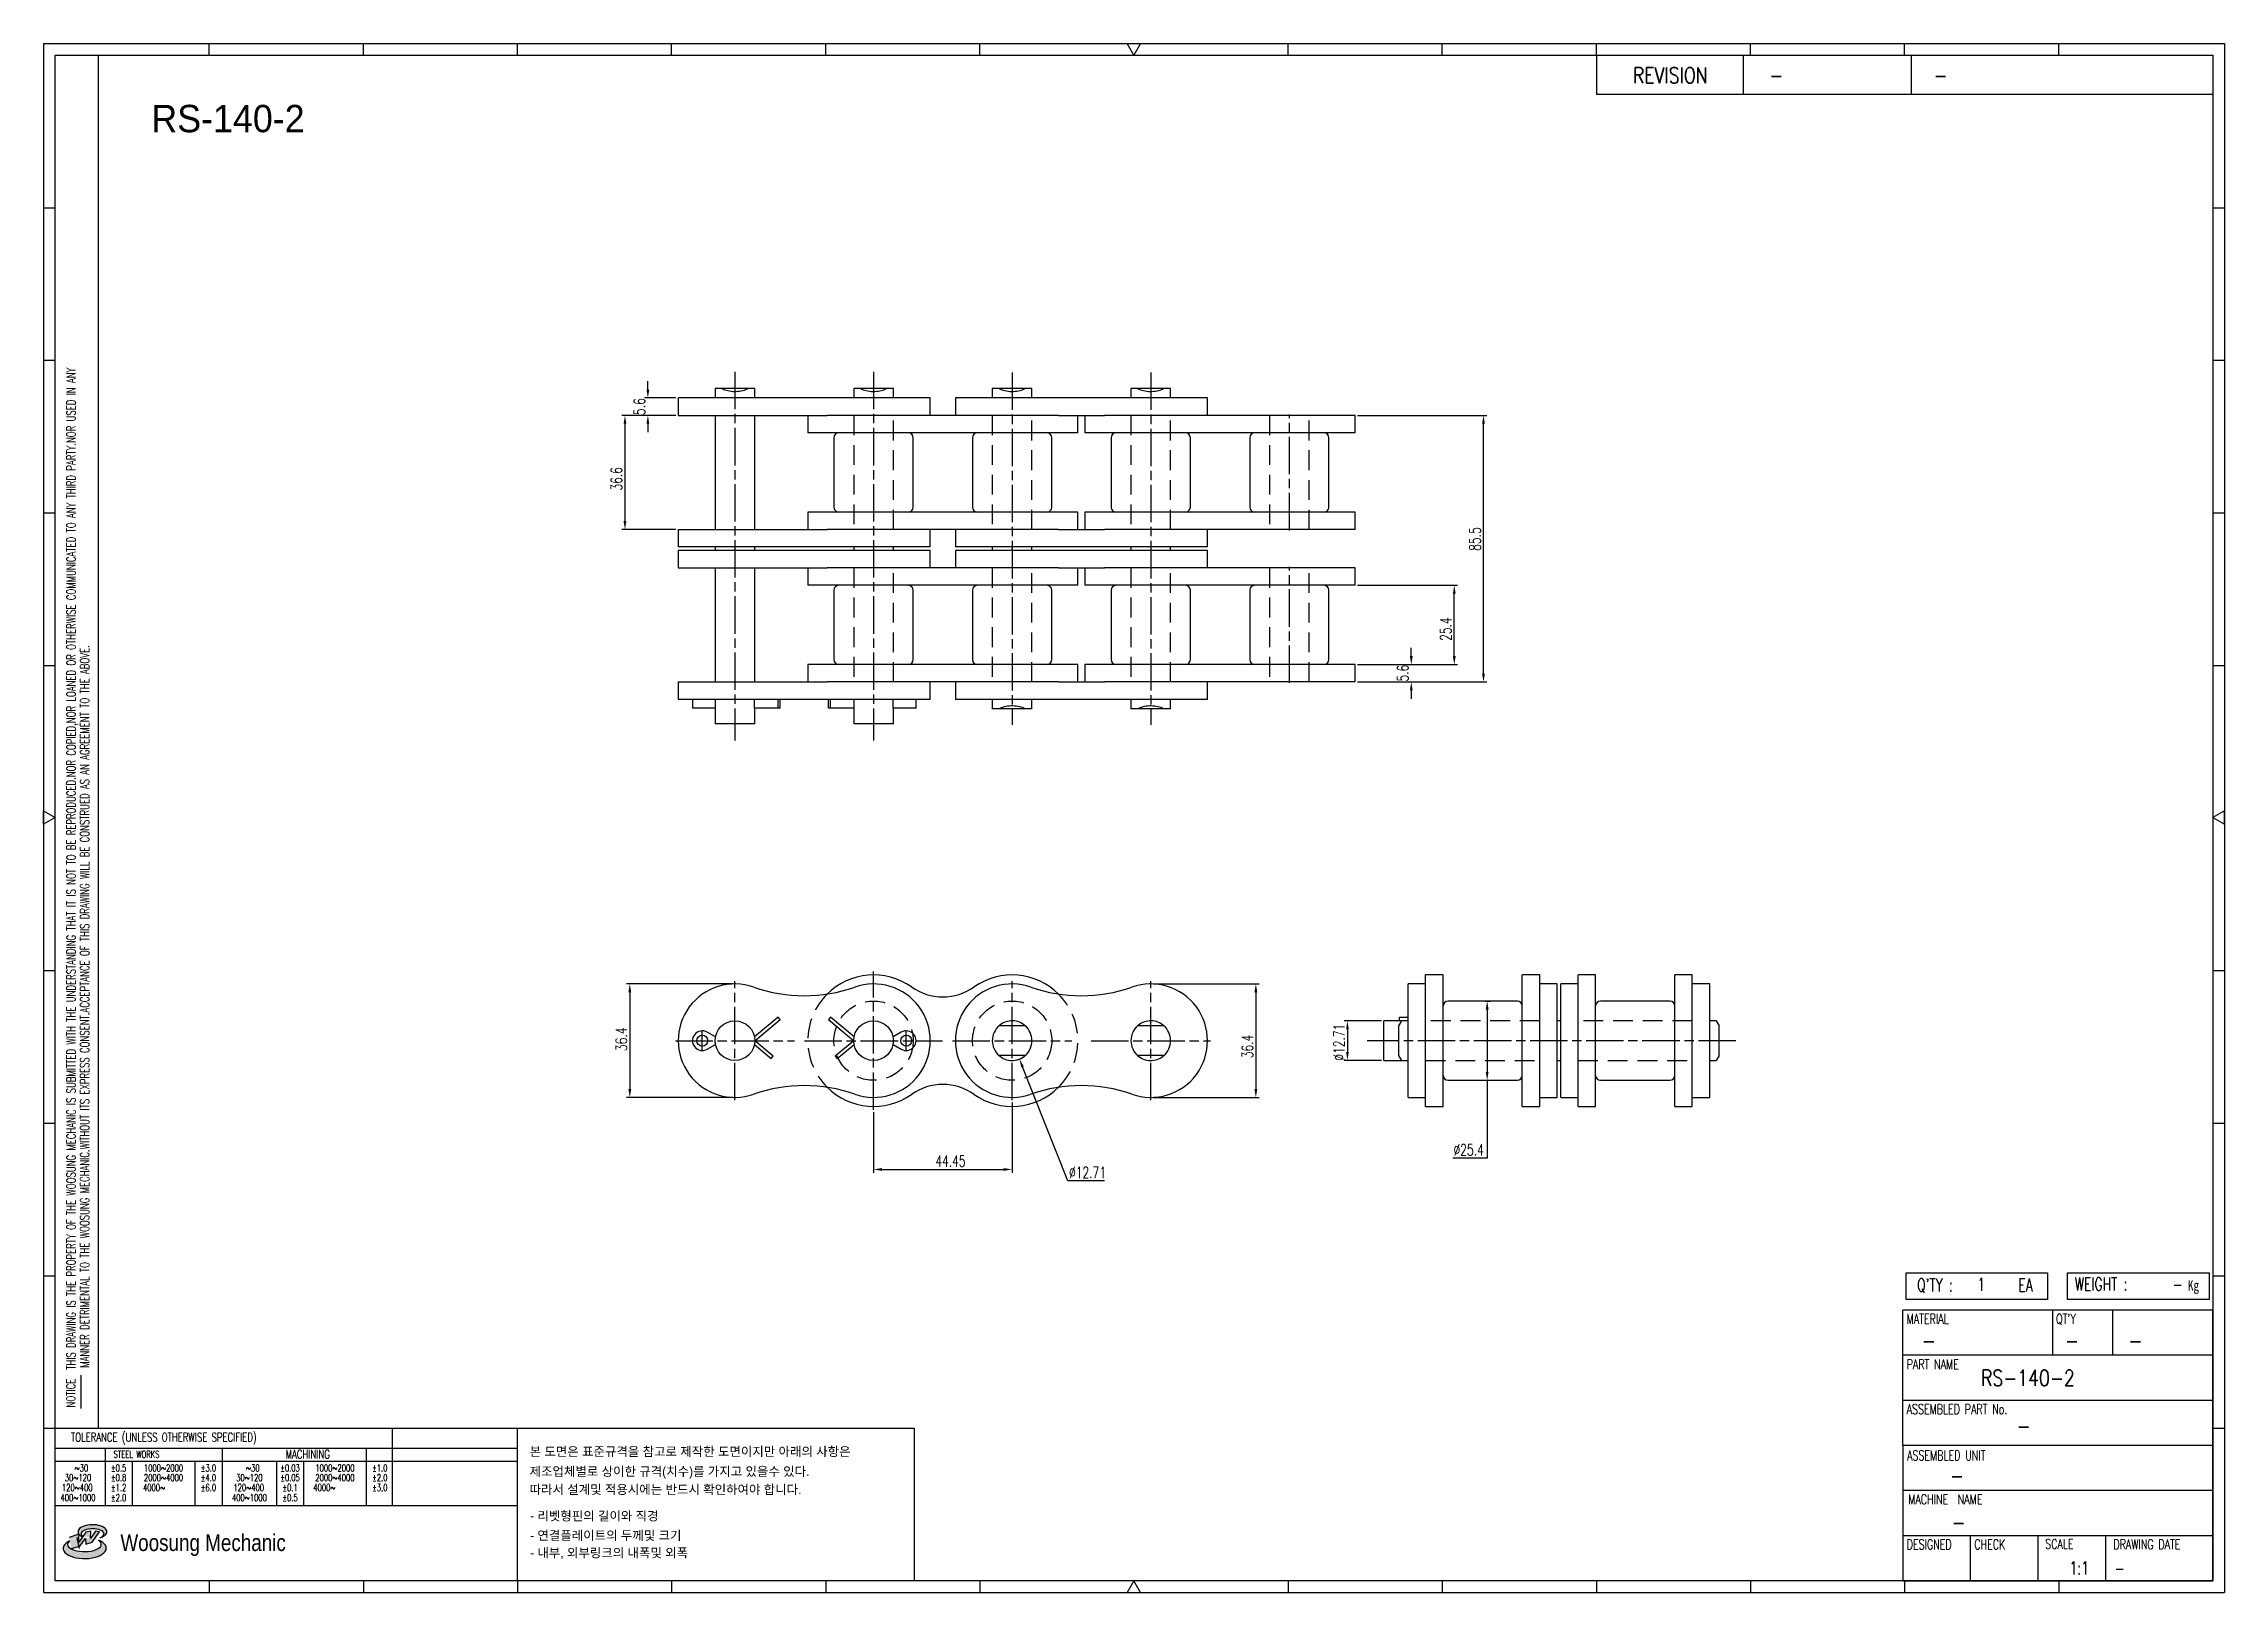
# Model space of a CAD drawing. Header units: millimetres. Extents: x 2751 to 3450, y -130 to 367.
import ezdxf
from ezdxf.enums import TextEntityAlignment as Align

# ---------------------------------------------------------------- set-up
doc = ezdxf.new("R2010")
doc.units = ezdxf.units.MM
doc.linetypes.add('AM_ISO08W050', pattern=[18, 12, -1.5, 3, -1.5])
doc.linetypes.add('HIDDEN', pattern=[9.525, 6.35, -3.175])
doc.layers.get('Defpoints').update_dxf_attribs({"color": 80})
doc.layers.add('CL1', color=140, linetype='AM_ISO08W050', lineweight=25)
for name, color, linetype in [('HID-01', 2, 'HIDDEN'), ('S-DIM', 7, 'Continuous'), ('TITLE', 7, 'Continuous'), ('도면레이아웃', 7, 'Continuous')]:
    doc.layers.add(name, color=color, linetype=linetype)
doc.styles.add('HAN', font='ROMANS.shx', dxfattribs={"width": 0.7, "bigfont": 'whgtxt.shx'})
doc.styles.add('HKD_ST2', font='romans.shx', dxfattribs={"width": 0.7, "height": 4, "bigfont": '@extfont2.shx'})
doc.styles.add('HSG', font='SIMPLEX.shx', dxfattribs={"width": 0.7, "bigfont": 'HSG.shx'})
doc.styles.add('MtXpl_', font='Gulim.ttf')
doc.styles.add('SLDTEXTSTYLE4', font='arial.ttf', dxfattribs={"width": 0.8})
doc.dimstyles.new('APP1.5', dxfattribs={"dimscale": 1.5, "dimtxt": 2.4, "dimasz": 1.8, "dimexe": 0.7, "dimexo": 0.5, "dimgap": 0.6, "dimtad": 1, "dimtoh": 1, "dimrnd": 0.01, "dimzin": 9, "dimdsep": 46, "dimtxsty": 'HSG', "dimcen": 0, "dimclrd": 1, "dimclre": 1, "dimclrt": 256, "dimazin": 2, "dimtp": 1, "dimtm": 1, "dimtfac": 0.5, "dimtofl": 0, "dimtmove": 0, "dimatfit": 3, "dimfxl": 0, "dimtvp": 1, "dimtolj": 2, "dimlwd": -1, "dimlwe": -1, "dimarcsym": 0})

# ---------------------------------------------------------------- blocks, each defined once
blk = doc.blocks.new('MAST')
at = {"layer": '도면레이아웃'}
h = blk.add_hatch(color=10, dxfattribs=at)
h.paths.add_polyline_path([(1.544, 35.177), (1.554, 34.966), (1.779, 35.034), (2.054, 35.422), (1.908, 35.446), (1.728, 35.167), (1.741, 35.439), (1.547, 35.405), (1.292, 35.041), (1.295, 35.33), (0.943, 35.208), (1.03, 34.8), (1.336, 34.885)])
edge = h.paths.add_edge_path()
edge.add_ellipse((1.795, 35.421), major_axis=(-0.53, 0), ratio=0.487785, start_angle=122.36065, end_angle=403.39574)
edge.add_line((1.411, 35.244), (1.419, 35.261))
edge.add_ellipse((1.798, 35.344), major_axis=(-0.423, 0), ratio=0.444396, start_angle=131.58977, end_angle=386.19408, ccw=False)
edge = h.paths.add_edge_path()
edge.add_ellipse((1.512, 34.815), major_axis=(-0.793, 0), ratio=0.480113, start_angle=314.67633, end_angle=590.85213)
edge.add_ellipse((1.501, 34.958), major_axis=(-0.62, 0), ratio=0.43311, start_angle=331.7024, end_angle=574.42495, ccw=False)
at = {"color": 140}
for p, q in [((0, 90.118), (80.15, 90.118)), ((0, 90.118), (0, 33.191)), ((80.15, 90.118), (80.15, 33.191)), ((57.068, 89.693), (57.068, 88.246)), ((62.47, 89.693), (62.47, 88.246)), ((68.635, 89.693), (68.635, 88.246)), ((79.725, 88.246), (57.068, 88.246)), ((68.449, 43.961), (68.449, 44.936)), ((68.449, 44.936), (73.654, 44.936)), ((73.654, 44.936), (73.654, 43.961)), ((74.39, 43.961), (74.39, 44.936)), ((74.39, 44.936), (79.595, 44.936)), ((79.595, 44.936), (79.595, 43.961)), ((68.336, 38.59), (68.336, 43.563)), ((79.725, 43.563), (68.336, 43.563)), ((73.654, 43.961), (68.449, 43.961)), ((73.827, 43.563), (73.827, 41.905)), ((79.595, 43.961), (74.39, 43.961)), ((76.037, 43.563), (76.037, 41.905)), ((79.725, 38.59), (79.725, 43.563)), ((79.725, 41.905), (68.336, 41.905)), ((79.725, 40.248), (68.336, 40.248)), ((68.336, 38.59), (68.336, 33.616)), ((79.725, 38.59), (68.336, 38.59)), ((79.725, 33.616), (79.725, 38.59)), ((79.725, 36.932), (68.336, 36.932)), ((79.725, 35.274), (68.336, 35.274)), ((70.822, 33.616), (70.822, 35.274)), ((73.309, 33.616), (73.309, 35.274)), ((75.796, 33.616), (75.796, 35.274)), ((0, 33.191), (80.15, 33.191)), ((68.336, 33.616), (79.725, 33.616))]:
    blk.add_line(p, q, dxfattribs=at)
for p, q in [((6.089, 89.693), (6.089, 90.118)), ((11.753, 89.693), (11.753, 90.118)), ((17.418, 89.693), (17.418, 90.118)), ((23.082, 89.693), (23.082, 90.118)), ((28.746, 89.693), (28.746, 90.118)), ((34.411, 89.693), (34.411, 90.118)), ((45.739, 89.693), (45.739, 90.118)), ((51.404, 89.693), (51.404, 90.118)), ((57.068, 89.693), (57.068, 90.118)), ((62.732, 89.693), (62.732, 90.118)), ((68.397, 89.693), (68.397, 90.118)), ((74.061, 89.693), (74.061, 90.118)), ((0, 84.085), (0.425, 84.085)), ((79.725, 84.085), (80.15, 84.085)), ((0, 78.478), (0.425, 78.478)), ((79.725, 78.478), (80.15, 78.478)), ((0, 72.87), (0.425, 72.87)), ((79.725, 72.87), (80.15, 72.87)), ((0, 67.262), (0.425, 67.262)), ((79.725, 67.262), (80.15, 67.262)), ((0, 56.047), (0.425, 56.047)), ((79.725, 56.047), (80.15, 56.047)), ((0, 50.439), (0.425, 50.439)), ((79.725, 50.439), (80.15, 50.439)), ((0, 44.832), (0.425, 44.832)), ((79.725, 44.832), (80.15, 44.832)), ((1.377, 39.947), (1.377, 41.174)), ((0, 39.224), (0.425, 39.224)), ((79.725, 39.224), (80.15, 39.224)), ((6.089, 33.616), (6.089, 33.191)), ((11.753, 33.616), (11.753, 33.191)), ((17.418, 33.616), (17.418, 33.191)), ((23.082, 33.616), (23.082, 33.191)), ((28.746, 33.616), (28.746, 33.191)), ((34.411, 33.616), (34.411, 33.191)), ((45.739, 33.616), (45.739, 33.191)), ((51.404, 33.616), (51.404, 33.191)), ((57.068, 33.616), (57.068, 33.191)), ((62.732, 33.616), (62.732, 33.191)), ((68.397, 33.616), (68.397, 33.191)), ((74.061, 33.616), (74.061, 33.191))]:
    blk.add_line(p, q)
at = {"color": 2}
for p, q in [((2.017, 39.224), (2.017, 89.693)), ((0.425, 39.224), (17.418, 39.224)), ((0.425, 38.487), (17.418, 38.487)), ((2.257, 38.487), (2.257, 36.382)), ((6.557, 38.5), (6.557, 36.382)), ((11.857, 38.487), (11.857, 36.382)), ((12.816, 39.224), (12.816, 36.382)), ((17.418, 33.616), (17.418, 39.224)), ((0.425, 38.012), (17.418, 38.012)), ((3.257, 38.012), (3.257, 36.382)), ((5.557, 38.012), (5.557, 36.382)), ((8.557, 38.012), (8.557, 36.382)), ((9.557, 38.026), (9.557, 36.382)), ((0.425, 36.382), (17.418, 36.382))]:
    blk.add_line(p, q, dxfattribs=at)
for points in [[(40.075, 89.693), (39.83, 90.118), (40.32, 90.118)], [(0.425, 61.679), (0, 61.433), (0, 61.924)], [(79.725, 61.679), (80.15, 61.433), (80.15, 61.924)], [(40.075, 33.616), (39.83, 33.191), (40.32, 33.191)]]:
    blk.add_lwpolyline(points, close=True)
at = {"color": 140}
blk.add_lwpolyline([(0.425, 89.693), (79.725, 89.693), (79.725, 33.616), (0.425, 33.616)], close=True, dxfattribs=at)
at = {"layer": '도면레이아웃'}
for p, q in [((1.295, 35.33), (0.943, 35.208)), ((1.547, 35.405), (1.292, 35.041)), ((1.292, 35.041), (1.295, 35.33)), ((1.741, 35.439), (1.547, 35.405)), ((1.908, 35.446), (1.728, 35.167)), ((1.728, 35.167), (1.741, 35.439)), ((1.779, 35.034), (2.054, 35.422)), ((2.054, 35.422), (1.908, 35.446)), ((1.03, 34.8), (1.336, 34.885)), ((1.224, 35.208), (1.311, 34.8)), ((1.224, 35.208), (1.224, 35.208)), ((1.336, 34.885), (1.544, 35.177)), ((1.419, 35.261), (1.411, 35.244)), ((1.544, 35.177), (1.554, 34.966)), ((1.554, 34.966), (1.779, 35.034))]:
    blk.add_line(p, q, dxfattribs=at)
for centre, major_axis, ratio, start_param, end_param in [((1.795, 35.421), (-0.53, 0), 0.487785, 2.135596, 7.040584), ((1.798, 35.344), (-0.423, 0), 0.444396, 2.296675, 6.740358), ((1.512, 34.815), (-0.793, 0), 0.480113, 5.492138, 10.312315), ((1.501, 34.958), (-0.62, 0), 0.43311, 5.789299, 10.025607)]:
    blk.add_ellipse(centre, major_axis=major_axis, ratio=ratio, start_param=start_param, end_param=end_param, dxfattribs=at)
for s, height, style, width, p in [('REVISION', 0.5806, 'HAN', 0.8, (58.415, 88.664)), ('-', 0.581, 'HAN', 0.8, (63.426, 88.664)), ('-', 0.581, 'HAN', 0.8, (69.468, 88.664)), ("Q'TY : ", 0.4746, 'HKD_ST2', 0.7, (68.857, 44.253)), ('1', 0.475, 'HKD_ST2', 0.7, (71.071, 44.275)), ('EA', 0.4746, 'HKD_ST2', 0.7, (72.578, 44.253)), ('WEIGHT : ', 0.4746, 'HKD_ST2', 0.7, (74.65, 44.286)), ('-', 0.581, 'HAN', 0.8, (69.029, 42.157)), ('-', 0.581, 'HAN', 0.8, (74.289, 42.157)), ('-', 0.581, 'HAN', 0.8, (76.623, 42.157)), ('-', 0.581, 'HAN', 0.8, (72.515, 39.013)), ('-', 0.581, 'HAN', 0.8, (70.067, 37.189)), ('-', 0.581, 'HAN', 0.8, (70.126, 35.48)), ('1:1', 0.4746, 'HKD_ST2', 0.7, (74.458, 33.848)), ('-', 0.475, 'HKD_ST2', 0.7, (76.112, 33.837))]:
    blk.add_text(s, height=height, dxfattribs=dict(style=style, width=width)).set_placement(p)
at = {"color": 6, "style": 'HKD_ST2', "width": 0.7}
for s, p in [(' THIS DRAWING IS THE PROPERTY OF THE WOOSUNG MECHANIC IS SUBMITTED WITH THE UNDERSTANDING THAT IT IS NOT TO BE REPRODUCED.NOR COPIED,NOR LOANED OR OTHERWISE COMMUNICATED TO ANY THIRD PARTY.NOR USED IN ANY', (1.173, 41.217)), ('MANNER DETRIMENTAL TO THE WOOSUNG MECHANIC.WITHOUT ITS EXPRESS CONSENT.ACCEPTANCE OF THIS DRAWING WILL BE CONSTRUED AS AN AGREEMENT TO THE ABOVE.', (1.672, 41.447))]:
    blk.add_text(s, height=0.326266, rotation=90, dxfattribs=at).set_placement(p)
at = {"style": 'HKD_ST2', "width": 0.7}
blk.add_text('-', height=0.475, dxfattribs=at).set_placement((78.613, 44.286), align=Align.RIGHT)
at = {"color": 254, "style": 'HKD_ST2', "width": 0.7}
for s, height, p in [('MATERIAL', 0.3651, (68.474, 43.425)), ("QT'Y", 0.3651, (73.965, 43.425)), ('PART NAME', 0.3651, (68.474, 41.756)), ('ASSEMBLED PART No.', 0.36511, (68.474, 40.109)), ('ASSEMBLED UNIT', 0.36511, (68.49, 38.408)), ('MACHINE  NAME', 0.36511, (68.532, 36.794)), ('DESIGNED', 0.3651, (68.474, 35.136)), ('CHECK', 0.3651, (70.961, 35.136)), ('SCALE', 0.3651, (73.566, 35.153)), ('DRAWING DATE', 0.36511, (76.071, 35.141))]:
    blk.add_text(s, height=height, dxfattribs=at).set_placement(p, align=Align.TOP_LEFT)
at = {"style": 'HKD_ST2', "width": 0.7}
blk.add_text('NOTICE', height=0.3263, rotation=90, dxfattribs=at).set_placement((1.163, 39.988))
blk.add_text('TOLERANCE (UNLESS OTHERWISE SPECIFIED)', height=0.32627, dxfattribs=at).set_placement((4.417, 38.896), align=Align.MIDDLE_CENTER)
at = {"color": 4, "style": 'HKD_ST2', "width": 0.7}
for s, height, p in [('%%12630', 0.261, (1.389, 37.762)), ('1000%%1262000', 0.26101, (4.407, 37.762)), ('%%12630', 0.261, (7.689, 37.762)), ('1000%%1262000', 0.26101, (10.707, 37.762)), ('120%%126400', 0.26101, (1.237, 37.045)), ('30%%126120', 0.261, (1.263, 37.411)), ('4000%%126', 0.261, (4.061, 37.045)), ('2000%%1264000', 0.26101, (4.407, 37.411)), ('120%%126400', 0.26101, (7.537, 37.045)), ('30%%126120', 0.261, (7.563, 37.411)), ('4000%%126', 0.261, (10.321, 37.045)), ('2000%%1264000', 0.26101, (10.707, 37.411)), ('400%%1261000', 0.26101, (1.263, 36.67)), ('400%%1261000', 0.26101, (7.563, 36.67))]:
    blk.add_text(s, height=height, dxfattribs=at).set_placement(p, align=Align.MIDDLE_CENTER)
for s, height, p in [('%%P0.5', 0.261, (2.757, 37.762)), ('STEEL WORKS', 0.26101, (3.416, 38.268)), ('%%P3.0', 0.261, (6.057, 37.762)), ('%%P0.03', 0.261, (9.057, 37.762)), ('MACHINING', 0.3263, (9.707, 38.27)), ('%%P1.0', 0.261, (12.357, 37.762)), ('%%P0.8', 0.261, (2.757, 37.411)), ('%%P1.2', 0.261, (2.757, 37.045)), ('%%P4.0', 0.261, (6.057, 37.411)), ('%%P6.0', 0.261, (6.057, 37.045)), ('%%P0.05', 0.261, (9.057, 37.411)), ('%%P0.1', 0.261, (9.057, 37.045)), ('%%P2.0', 0.261, (12.357, 37.411)), ('%%P3.0', 0.261, (12.357, 37.045)), ('%%P2.0', 0.261, (2.757, 36.67)), ('%%P0.5', 0.261, (9.057, 36.67))]:
    blk.add_text(s, height=height, dxfattribs=at).set_placement(p, align=Align.MIDDLE)
at = {"color": 1, "style": 'SLDTEXTSTYLE4', "width": 0.8}
blk.add_text('Woosung Mechanic', height=0.61957, dxfattribs=at).set_placement((2.822, 34.711))
at = {"layer": 'TITLE', "width": 0.8}
blk.add_text('Kg', height=0.3789, dxfattribs=at).set_placement((78.807, 44.286))
blk = doc.blocks.new('*D3')
at = {"layer": 'Defpoints', "color": 0, "transparency": 16777216}
for p in [(3171.41, 167.66), (3171.41, 162.06), (3189.41, 167.66)]:
    blk.add_point(p, dxfattribs=at)
at = {"layer": 'S-DIM', "color": 1, "transparency": 16777216}
for p, q in [((3189.41, 170.36), (3189.41, 173.06)), ((3172.16, 167.66), (3190.46, 167.66)), ((3172.16, 162.06), (3190.46, 162.06)), ((3189.41, 159.36), (3189.41, 156.66))]:
    blk.add_line(p, q, dxfattribs=at)
for points in [[(3188.96, 170.36), (3189.86, 170.36), (3189.41, 167.66)], [(3188.96, 159.36), (3189.86, 159.36), (3189.41, 162.06)]]:
    blk.add_solid(points, dxfattribs=at)
at = {"layer": 'S-DIM', "transparency": 16777216, "insert": (3186.71, 164.86), "char_height": 3.6, "attachment_point": 5, "rotation": 90, "style": 'HSG'}
blk.add_mtext('\\A2;5.6', dxfattribs=at)
blk = doc.blocks.new('*D4')
at = {"layer": 'Defpoints', "color": 0, "transparency": 16777216}
for p in [(3171.41, 193.06), (3203.2, 193.06), (3171.41, 167.66)]:
    blk.add_point(p, dxfattribs=at)
at = {"layer": 'S-DIM', "color": 1, "transparency": 16777216}
for p, q in [((3172.16, 193.06), (3204.25, 193.06)), ((3203.2, 170.36), (3203.2, 190.36)), ((3172.16, 167.66), (3204.25, 167.66))]:
    blk.add_line(p, q, dxfattribs=at)
for points in [[(3202.75, 190.36), (3203.65, 190.36), (3203.2, 193.06)], [(3202.75, 170.36), (3203.65, 170.36), (3203.2, 167.66)]]:
    blk.add_solid(points, dxfattribs=at)
at = {"layer": 'S-DIM', "transparency": 16777216, "insert": (3200.5, 179.02), "char_height": 3.6, "attachment_point": 5, "rotation": 90, "style": 'HSG'}
blk.add_mtext('\\A2;25.4', dxfattribs=at)
blk = doc.blocks.new('*D5')
at = {"layer": 'Defpoints', "color": 0, "transparency": 16777216}
for p in [(3171.41, 247.56), (3212.57, 247.56), (3171.41, 162.06)]:
    blk.add_point(p, dxfattribs=at)
at = {"layer": 'S-DIM', "color": 1, "transparency": 16777216}
for p, q in [((3172.16, 247.56), (3213.62, 247.56)), ((3212.57, 164.76), (3212.57, 244.86)), ((3172.16, 162.06), (3213.62, 162.06))]:
    blk.add_line(p, q, dxfattribs=at)
for points in [[(3212.12, 244.86), (3213.02, 244.86), (3212.57, 247.56)], [(3212.12, 164.76), (3213.02, 164.76), (3212.57, 162.06)]]:
    blk.add_solid(points, dxfattribs=at)
at = {"layer": 'S-DIM', "transparency": 16777216, "insert": (3209.87, 207.9), "char_height": 3.6, "attachment_point": 5, "rotation": 90, "style": 'HSG'}
blk.add_mtext('\\A2;85.5', dxfattribs=at)
blk = doc.blocks.new('*D6')
at = {"layer": 'Defpoints', "color": 0, "transparency": 16777216}
for p in [(2954.31, 253.16), (2944.6, 247.56), (2954.31, 247.56)]:
    blk.add_point(p, dxfattribs=at)
at = {"layer": 'S-DIM', "color": 1, "transparency": 16777216}
for p, q in [((2953.56, 253.16), (2943.55, 253.16)), ((2944.6, 255.86), (2944.6, 258.56)), ((2953.56, 247.56), (2943.55, 247.56)), ((2944.6, 244.86), (2944.6, 242.16))]:
    blk.add_line(p, q, dxfattribs=at)
for points in [[(2944.15, 255.86), (2945.05, 255.86), (2944.6, 253.16)], [(2944.15, 244.86), (2945.05, 244.86), (2944.6, 247.56)]]:
    blk.add_solid(points, dxfattribs=at)
at = {"layer": 'S-DIM', "transparency": 16777216, "insert": (2941.9, 250.36), "char_height": 3.6, "attachment_point": 5, "rotation": 90, "style": 'HSG'}
blk.add_mtext('\\A2;5.6', dxfattribs=at)
blk = doc.blocks.new('*D7')
at = {"layer": 'Defpoints', "color": 0, "transparency": 16777216}
for p in [(2954.31, 247.56), (2937.25, 210.96), (2954.31, 210.96)]:
    blk.add_point(p, dxfattribs=at)
at = {"layer": 'S-DIM', "color": 1, "transparency": 16777216}
for p, q in [((2953.56, 247.56), (2936.2, 247.56)), ((2937.25, 244.86), (2937.25, 213.66)), ((2953.56, 210.96), (2936.2, 210.96))]:
    blk.add_line(p, q, dxfattribs=at)
for points in [[(2936.8, 244.86), (2937.7, 244.86), (2937.25, 247.56)], [(2936.8, 213.66), (2937.7, 213.66), (2937.25, 210.96)]]:
    blk.add_solid(points, dxfattribs=at)
at = {"layer": 'S-DIM', "transparency": 16777216, "insert": (2934.55, 227.23), "char_height": 3.6, "attachment_point": 5, "rotation": 90, "style": 'HSG'}
blk.add_mtext('\\A2;36.6', dxfattribs=at)
blk = doc.blocks.new('*D8')
at = {"layer": 'Defpoints', "color": 0, "transparency": 16777216}
for p in [(3016.96, 24.87), (3061.41, 27.91), (3061.41, 5.71)]:
    blk.add_point(p, dxfattribs=at)
at = {"layer": 'S-DIM', "color": 1, "transparency": 16777216}
for p, q in [((3016.96, 24.12), (3016.96, 4.66)), ((3061.41, 27.16), (3061.41, 4.66)), ((3019.66, 5.71), (3058.71, 5.71))]:
    blk.add_line(p, q, dxfattribs=at)
for points in [[(3019.66, 6.16), (3019.66, 5.26), (3016.96, 5.71)], [(3058.71, 6.16), (3058.71, 5.26), (3061.41, 5.71)]]:
    blk.add_solid(points, dxfattribs=at)
at = {"layer": 'S-DIM', "transparency": 16777216, "insert": (3041.65, 8.41), "char_height": 3.6, "attachment_point": 5, "style": 'HSG'}
blk.add_mtext('\\A2;44.45', dxfattribs=at)
blk = doc.blocks.new('*D9')
at = {"layer": 'Defpoints', "color": 0, "transparency": 16777216}
for p in [(3059.07, 52.93), (3063.76, 41.12)]:
    blk.add_point(p, dxfattribs=at)
at = {"layer": 'S-DIM', "color": 1, "transparency": 16777216}
for p, q in [((3079.29, 2.06), (3064.76, 38.61)), ((3090.99, 2.06), (3079.29, 2.06))]:
    blk.add_line(p, q, dxfattribs=at)
blk.add_arc((3061.41, 47.02), 6.35, 282.20995, 304.64773, dxfattribs=at)
blk.add_solid([(3065.18, 38.78), (3064.34, 38.44), (3063.76, 41.12)], dxfattribs=at)
at = {"layer": 'S-DIM', "transparency": 16777216, "insert": (3085.59, 4.76), "char_height": 3.6, "attachment_point": 5, "style": 'HSG'}
blk.add_mtext('\\A2;∅12.71', dxfattribs=at)
blk = doc.blocks.new('*D10')
at = {"layer": 'Defpoints', "color": 0, "transparency": 16777216}
for p in [(2972.51, 65.22), (2938.8, 28.82), (2972.51, 28.82)]:
    blk.add_point(p, dxfattribs=at)
at = {"layer": 'S-DIM', "color": 1, "transparency": 16777216}
for p, q in [((2971.76, 65.22), (2937.75, 65.22)), ((2938.8, 62.52), (2938.8, 31.52)), ((2971.76, 28.82), (2937.75, 28.82))]:
    blk.add_line(p, q, dxfattribs=at)
for points in [[(2938.35, 62.52), (2939.25, 62.52), (2938.8, 65.22)], [(2938.35, 31.52), (2939.25, 31.52), (2938.8, 28.82)]]:
    blk.add_solid(points, dxfattribs=at)
at = {"layer": 'S-DIM', "transparency": 16777216, "insert": (2936.1, 47.46), "char_height": 3.6, "attachment_point": 5, "rotation": 90, "style": 'HSG'}
blk.add_mtext('\\A2;36.4', dxfattribs=at)
blk = doc.blocks.new('*D11')
at = {"layer": 'Defpoints', "color": 0, "transparency": 16777216}
for p in [(3105.86, 65.22), (3105.86, 28.82), (3139.57, 28.82)]:
    blk.add_point(p, dxfattribs=at)
at = {"layer": 'S-DIM', "color": 1, "transparency": 16777216}
for p, q in [((3106.61, 65.22), (3140.62, 65.22)), ((3139.57, 62.52), (3139.57, 31.52)), ((3106.61, 28.82), (3140.62, 28.82))]:
    blk.add_line(p, q, dxfattribs=at)
for points in [[(3139.12, 62.52), (3140.02, 62.52), (3139.57, 65.22)], [(3139.12, 31.52), (3140.02, 31.52), (3139.57, 28.82)]]:
    blk.add_solid(points, dxfattribs=at)
at = {"layer": 'S-DIM', "transparency": 16777216, "insert": (3136.87, 45.14), "char_height": 3.6, "attachment_point": 5, "rotation": 90, "style": 'HSG'}
blk.add_mtext('\\A2;36.4', dxfattribs=at)
blk = doc.blocks.new('*D12')
at = {"layer": 'Defpoints', "color": 0, "transparency": 16777216}
for p in [(3180.62, 53.38), (3168.94, 40.67), (3180.62, 40.67)]:
    blk.add_point(p, dxfattribs=at)
at = {"layer": 'S-DIM', "color": 1, "transparency": 16777216}
for p, q in [((3179.87, 53.38), (3167.89, 53.38)), ((3168.94, 50.68), (3168.94, 43.37)), ((3179.87, 40.67), (3167.89, 40.67))]:
    blk.add_line(p, q, dxfattribs=at)
for points in [[(3168.49, 50.68), (3169.39, 50.68), (3168.94, 53.38)], [(3168.49, 43.37), (3169.39, 43.37), (3168.94, 40.67)]]:
    blk.add_solid(points, dxfattribs=at)
at = {"layer": 'S-DIM', "transparency": 16777216, "insert": (3166.24, 46.53), "char_height": 3.6, "attachment_point": 5, "rotation": 90, "style": 'HSG'}
blk.add_mtext('\\A2;%%c12.71', dxfattribs=at)
blk = doc.blocks.new('*D2')
at = {"layer": 'Defpoints', "color": 0, "transparency": 16777216}
for p in [(3212.32, 59.72), (3212.32, 34.32), (3213.75, 34.32)]:
    blk.add_point(p, dxfattribs=at)
at = {"layer": 'S-DIM', "color": 1, "transparency": 16777216}
for p, q in [((3213.07, 59.72), (3214.8, 59.72)), ((3213.75, 57.02), (3213.75, 37.02)), ((3213.07, 34.32), (3214.8, 34.32)), ((3213.75, 34.32), (3213.75, 9.32)), ((3213.75, 9.32), (3202.77, 9.32))]:
    blk.add_line(p, q, dxfattribs=at)
for points in [[(3213.3, 57.02), (3214.2, 57.02), (3213.75, 59.72)], [(3213.3, 37.02), (3214.2, 37.02), (3213.75, 34.32)]]:
    blk.add_solid(points, dxfattribs=at)
at = {"layer": 'S-DIM', "transparency": 16777216, "insert": (3207.81, 12.02), "char_height": 3.6, "attachment_point": 5, "style": 'HSG'}
blk.add_mtext('\\A2;%%c25.4', dxfattribs=at)

msp = doc.modelspace()

# ---------------------------------------------------------------- linework, layer by layer
for p, q in [((3035.163, 253.158), (2954.313, 253.158)), ((2954.313, 253.158), (2954.313, 247.558)), ((2966.158, 256.158), (2966.158, 253.158)), ((2978.868, 256.158), (2966.158, 256.158)), ((2968.31, 256.158), (2968.741, 255.957)), ((2968.741, 255.957), (2969.202, 255.778)), ((2969.202, 255.778), (2969.687, 255.624)), ((2969.687, 255.624), (2970.194, 255.494)), ((2970.194, 255.494), (2970.718, 255.39)), ((2970.718, 255.39), (2971.256, 255.313)), ((2971.256, 255.313), (2971.804, 255.264)), ((2971.804, 255.264), (2972.357, 255.242)), ((2972.357, 255.242), (2972.911, 255.248)), ((2972.911, 255.248), (2973.463, 255.282)), ((2973.463, 255.282), (2974.007, 255.344)), ((2974.007, 255.344), (2974.539, 255.432)), ((2974.539, 255.432), (2975.057, 255.547)), ((2975.057, 255.547), (2975.555, 255.688)), ((2975.555, 255.688), (2976.029, 255.853)), ((2976.029, 255.853), (2976.477, 256.042)), ((2976.477, 256.042), (2976.717, 256.158)), ((2978.868, 253.158), (2978.868, 256.158)), ((3010.608, 256.158), (3010.608, 253.158)), ((3023.318, 256.158), (3010.608, 256.158)), ((3012.76, 256.158), (3013.191, 255.957)), ((3013.191, 255.957), (3013.652, 255.778)), ((3013.652, 255.778), (3014.137, 255.624)), ((3014.137, 255.624), (3014.644, 255.494)), ((3014.644, 255.494), (3015.168, 255.39)), ((3015.168, 255.39), (3015.706, 255.313)), ((3015.706, 255.313), (3016.254, 255.264)), ((3016.254, 255.264), (3016.807, 255.242)), ((3016.807, 255.242), (3017.361, 255.248)), ((3017.361, 255.248), (3017.913, 255.282)), ((3017.913, 255.282), (3018.457, 255.344)), ((3018.457, 255.344), (3018.989, 255.432)), ((3018.989, 255.432), (3019.507, 255.547)), ((3019.507, 255.547), (3020.005, 255.688)), ((3020.005, 255.688), (3020.479, 255.853)), ((3020.479, 255.853), (3020.927, 256.042)), ((3020.927, 256.042), (3021.167, 256.158)), ((3023.318, 253.158), (3023.318, 256.158)), ((3035.163, 247.558), (3035.163, 253.158)), ((3124.063, 253.158), (3043.213, 253.158)), ((3043.213, 253.158), (3043.213, 247.558)), ((3055.058, 256.158), (3055.058, 253.158)), ((3067.768, 256.158), (3055.058, 256.158)), ((3057.21, 256.158), (3057.641, 255.957)), ((3057.641, 255.957), (3058.102, 255.778)), ((3058.102, 255.778), (3058.587, 255.624)), ((3058.587, 255.624), (3059.094, 255.494)), ((3059.094, 255.494), (3059.618, 255.39)), ((3059.618, 255.39), (3060.156, 255.313)), ((3060.156, 255.313), (3060.704, 255.264)), ((3060.704, 255.264), (3061.257, 255.242)), ((3061.257, 255.242), (3061.811, 255.248)), ((3061.811, 255.248), (3062.363, 255.282)), ((3062.363, 255.282), (3062.907, 255.344)), ((3062.907, 255.344), (3063.439, 255.432)), ((3063.439, 255.432), (3063.957, 255.547)), ((3063.957, 255.547), (3064.455, 255.688)), ((3064.455, 255.688), (3064.929, 255.853)), ((3064.929, 255.853), (3065.377, 256.042)), ((3065.377, 256.042), (3065.617, 256.158)), ((3067.768, 253.158), (3067.768, 256.158)), ((3099.508, 256.158), (3099.508, 253.158)), ((3112.218, 256.158), (3099.508, 256.158)), ((3101.66, 256.158), (3102.091, 255.957)), ((3102.091, 255.957), (3102.552, 255.778)), ((3102.552, 255.778), (3103.037, 255.624)), ((3103.037, 255.624), (3103.544, 255.494)), ((3103.544, 255.494), (3104.068, 255.39)), ((3104.068, 255.39), (3104.606, 255.313)), ((3104.606, 255.313), (3105.154, 255.264)), ((3105.154, 255.264), (3105.707, 255.242)), ((3105.707, 255.242), (3106.261, 255.248)), ((3106.261, 255.248), (3106.813, 255.282)), ((3106.813, 255.282), (3107.357, 255.344)), ((3107.357, 255.344), (3107.889, 255.432)), ((3107.889, 255.432), (3108.407, 255.547)), ((3108.407, 255.547), (3108.905, 255.688)), ((3108.905, 255.688), (3109.379, 255.853)), ((3109.379, 255.853), (3109.827, 256.042)), ((3109.827, 256.042), (3110.067, 256.158)), ((3112.218, 253.158), (3112.218, 256.158)), ((3124.063, 247.558), (3124.063, 253.158)), ((2954.313, 247.558), (3002.085, 247.558)), ((2966.158, 247.558), (2966.158, 210.958)), ((2978.868, 210.958), (2978.868, 247.558)), ((2995.863, 247.558), (2995.863, 241.958)), ((3076.292, 247.558), (3002.085, 247.558)), ((3076.292, 247.558), (3090.985, 247.558)), ((3082.513, 241.958), (3082.513, 247.558)), ((3084.763, 247.558), (3084.763, 241.958)), ((3171.413, 247.558), (3090.985, 247.558)), ((3171.413, 241.958), (3171.413, 247.558)), ((3082.513, 241.958), (2995.863, 241.958)), ((3004.263, 240.383), (3004.263, 218.133)), ((3029.663, 218.133), (3029.663, 240.383)), ((3048.713, 240.383), (3048.713, 218.133)), ((3074.113, 218.133), (3074.113, 240.383)), ((3171.413, 241.958), (3084.763, 241.958)), ((3093.163, 240.383), (3093.163, 218.133)), ((3118.563, 218.133), (3118.563, 240.383)), ((3137.613, 240.383), (3137.613, 218.133)), ((3163.013, 218.133), (3163.013, 240.383)), ((2954.313, 210.958), (3002.085, 210.958)), ((2954.313, 210.958), (2954.313, 205.358)), ((3082.513, 216.558), (2995.863, 216.558)), ((2995.863, 216.558), (2995.863, 210.958)), ((3076.292, 210.958), (3002.085, 210.958)), ((3035.163, 205.358), (3035.163, 210.958)), ((3043.213, 210.958), (3043.213, 205.358)), ((3076.292, 210.958), (3090.985, 210.958)), ((3082.513, 210.958), (3082.513, 216.558)), ((3171.413, 216.558), (3084.763, 216.558)), ((3084.763, 216.558), (3084.763, 210.958)), ((3171.413, 210.958), (3090.985, 210.958)), ((3124.063, 205.358), (3124.063, 210.958)), ((3171.413, 210.958), (3171.413, 216.558)), ((3035.163, 205.358), (2954.313, 205.358)), ((3035.163, 204.258), (2954.313, 204.258)), ((2954.313, 204.258), (2954.313, 198.658)), ((2966.158, 205.358), (2966.158, 204.258)), ((2978.868, 204.258), (2978.868, 205.358)), ((3010.608, 205.358), (3010.608, 204.258)), ((3023.318, 204.258), (3023.318, 205.358)), ((3035.163, 198.658), (3035.163, 204.258)), ((3124.063, 205.358), (3043.213, 205.358)), ((3124.063, 204.258), (3043.213, 204.258)), ((3043.213, 204.258), (3043.213, 198.658)), ((3055.058, 205.358), (3055.058, 204.258)), ((3067.768, 204.258), (3067.768, 205.358)), ((3099.508, 205.358), (3099.508, 204.258)), ((3112.218, 204.258), (3112.218, 205.358)), ((3124.063, 198.658), (3124.063, 204.258)), ((2954.313, 198.658), (3002.085, 198.658)), ((2966.158, 198.658), (2966.158, 162.058)), ((2978.868, 162.058), (2978.868, 198.658)), ((2995.863, 198.658), (2995.863, 193.058)), ((3076.292, 198.658), (3002.085, 198.658)), ((3076.292, 198.658), (3090.985, 198.658)), ((3082.513, 193.058), (3082.513, 198.658)), ((3084.763, 198.658), (3084.763, 193.058)), ((3171.413, 198.658), (3090.985, 198.658)), ((3171.413, 193.058), (3171.413, 198.658)), ((3082.513, 193.058), (2995.863, 193.058)), ((3004.263, 191.483), (3004.263, 169.233)), ((3029.663, 169.233), (3029.663, 191.483)), ((3048.713, 191.483), (3048.713, 169.233)), ((3074.113, 169.233), (3074.113, 191.483)), ((3171.413, 193.058), (3084.763, 193.058)), ((3093.163, 191.483), (3093.163, 169.233)), ((3118.563, 169.233), (3118.563, 191.483)), ((3137.613, 191.483), (3137.613, 169.233)), ((3163.013, 169.233), (3163.013, 191.483)), ((2954.313, 162.058), (3002.085, 162.058)), ((2954.313, 162.058), (2954.313, 156.458)), ((3082.513, 167.658), (2995.863, 167.658)), ((2995.863, 167.658), (2995.863, 162.058)), ((3076.292, 162.058), (3002.085, 162.058)), ((3035.163, 156.458), (3035.163, 162.058)), ((3043.213, 162.058), (3043.213, 156.458)), ((3076.292, 162.058), (3090.985, 162.058)), ((3082.513, 162.058), (3082.513, 167.658)), ((3171.413, 167.658), (3084.763, 167.658)), ((3084.763, 167.658), (3084.763, 162.058)), ((3171.413, 162.058), (3090.985, 162.058)), ((3124.063, 156.458), (3124.063, 162.058)), ((3171.413, 162.058), (3171.413, 167.658)), ((3035.163, 156.458), (2954.313, 156.458)), ((2958.882, 156.458), (2958.882, 153.658)), ((2966.27, 153.658), (2966.27, 156.458)), ((2978.757, 153.658), (2978.757, 156.458)), ((2986.338, 153.658), (2986.338, 156.458)), ((2986.969, 153.658), (2986.969, 156.458)), ((3002.508, 153.658), (3002.508, 156.458)), ((3003.139, 153.658), (3003.139, 156.458)), ((3010.72, 153.658), (3010.72, 156.458)), ((3023.207, 153.658), (3023.207, 156.458)), ((3030.595, 153.658), (3030.595, 156.458)), ((3124.063, 156.458), (3043.213, 156.458)), ((3055.058, 156.458), (3055.058, 153.458)), ((3058.372, 153.928), (3057.898, 153.763)), ((3058.87, 154.069), (3058.372, 153.928)), ((3059.388, 154.184), (3058.87, 154.069)), ((3059.92, 154.273), (3059.388, 154.184)), ((3060.464, 154.334), (3059.92, 154.273)), ((3061.016, 154.368), (3060.464, 154.334)), ((3061.57, 154.374), (3061.016, 154.368)), ((3062.123, 154.352), (3061.57, 154.374)), ((3062.671, 154.303), (3062.123, 154.352)), ((3063.209, 154.226), (3062.671, 154.303)), ((3063.733, 154.122), (3063.209, 154.226)), ((3064.24, 153.992), (3063.733, 154.122)), ((3064.725, 153.838), (3064.24, 153.992)), ((3067.768, 153.458), (3067.768, 156.458)), ((3099.508, 156.458), (3099.508, 153.458)), ((3102.822, 153.928), (3102.348, 153.763)), ((3103.32, 154.069), (3102.822, 153.928)), ((3103.838, 154.184), (3103.32, 154.069)), ((3104.37, 154.273), (3103.838, 154.184)), ((3104.914, 154.334), (3104.37, 154.273)), ((3105.466, 154.368), (3104.914, 154.334)), ((3106.02, 154.374), (3105.466, 154.368)), ((3106.573, 154.352), (3106.02, 154.374)), ((3107.121, 154.303), (3106.573, 154.352)), ((3107.659, 154.226), (3107.121, 154.303)), ((3108.183, 154.122), (3107.659, 154.226)), ((3108.69, 153.992), (3108.183, 154.122)), ((3109.175, 153.838), (3108.69, 153.992)), ((3112.218, 153.458), (3112.218, 156.458)), ((2966.27, 153.658), (2958.882, 153.658)), ((2966.158, 153.658), (2966.158, 148.658)), ((2978.868, 148.658), (2966.158, 148.658)), ((2986.969, 153.658), (2978.757, 153.658)), ((2978.868, 148.658), (2978.868, 153.658)), ((3010.72, 153.658), (3002.508, 153.658)), ((3010.608, 153.658), (3010.608, 148.658)), ((3023.318, 148.658), (3010.608, 148.658)), ((3030.595, 153.658), (3023.207, 153.658)), ((3023.318, 148.658), (3023.318, 153.658)), ((3067.768, 153.458), (3055.058, 153.458)), ((3057.45, 153.574), (3057.21, 153.458)), ((3057.898, 153.763), (3057.45, 153.574)), ((3065.186, 153.659), (3064.725, 153.838)), ((3065.617, 153.458), (3065.186, 153.659)), ((3112.218, 153.458), (3099.508, 153.458)), ((3101.9, 153.574), (3101.66, 153.458)), ((3102.348, 153.763), (3101.9, 153.574)), ((3109.636, 153.659), (3109.175, 153.838)), ((3110.067, 153.458), (3109.636, 153.659)), ((3194.024, 65.224), (3188.424, 65.224)), ((3188.424, 28.824), (3188.424, 65.224)), ((3199.624, 68.124), (3194.024, 68.124)), ((3194.024, 25.924), (3194.024, 68.124)), ((3199.624, 25.924), (3199.624, 68.124)), ((3230.624, 68.124), (3225.024, 68.124)), ((3225.024, 25.924), (3225.024, 68.124)), ((3230.624, 25.924), (3230.624, 68.124)), ((3236.224, 65.224), (3230.624, 65.224)), ((3236.224, 28.824), (3236.224, 65.224)), ((3242.924, 65.224), (3237.324, 65.224)), ((3237.324, 28.824), (3237.324, 65.224)), ((3248.524, 68.124), (3242.924, 68.124)), ((3242.924, 25.924), (3242.924, 68.124)), ((3248.524, 25.924), (3248.524, 68.124)), ((3279.524, 68.124), (3273.924, 68.124)), ((3273.924, 25.924), (3273.924, 68.124)), ((3279.524, 25.924), (3279.524, 68.124)), ((3285.124, 65.224), (3279.524, 65.224)), ((3285.124, 28.824), (3285.124, 65.224)), ((3223.449, 59.724), (3201.199, 59.724)), ((3272.349, 59.724), (3250.099, 59.724)), ((2966.27, 48.212), (2963.605, 49.751)), ((2986.338, 54.574), (2978.757, 48.212)), ((2978.868, 47.024), (2986.969, 53.822)), ((2986.969, 53.822), (2986.338, 54.574)), ((3003.139, 54.574), (3002.508, 53.822)), ((3002.508, 53.822), (3010.608, 47.024)), ((3010.72, 48.212), (3003.139, 54.574)), ((3025.872, 49.751), (3023.207, 48.212)), ((3065.617, 51.791), (3057.21, 51.791)), ((3110.067, 51.791), (3101.66, 51.791)), ((3180.624, 40.669), (3180.624, 53.379)), ((3186.341, 53.379), (3180.624, 53.379)), ((3185.424, 51.791), (3186.341, 53.379)), ((3185.424, 42.258), (3185.424, 51.791)), ((3185.624, 53.379), (3185.624, 54.574)), ((3185.624, 54.574), (3188.424, 54.574)), ((3188.424, 53.379), (3186.341, 53.379)), ((3237.324, 53.379), (3236.224, 53.379)), ((3287.207, 53.379), (3285.124, 53.379)), ((3287.207, 53.379), (3288.124, 51.791)), ((3288.124, 42.258), (3288.124, 51.791)), ((2963.605, 44.298), (2966.27, 45.837)), ((2978.757, 45.837), (2984.144, 41.316)), ((2984.775, 42.068), (2978.868, 47.024)), ((2984.144, 41.316), (2984.775, 42.068)), ((3010.608, 47.024), (3004.702, 42.068)), ((3004.702, 42.068), (3005.333, 41.316)), ((3005.333, 41.316), (3010.72, 45.837)), ((3023.207, 45.837), (3025.872, 44.298)), ((3065.617, 42.258), (3057.21, 42.258)), ((3110.067, 42.258), (3101.66, 42.258)), ((3186.341, 40.669), (3185.424, 42.258)), ((3288.124, 42.258), (3287.207, 40.669)), ((3180.624, 40.669), (3186.341, 40.669)), ((3186.341, 40.669), (3188.424, 40.669)), ((3236.224, 40.669), (3237.324, 40.669)), ((3285.124, 40.669), (3287.207, 40.669)), ((3188.424, 28.824), (3194.024, 28.824)), ((3201.199, 34.324), (3223.449, 34.324)), ((3230.624, 28.824), (3236.224, 28.824)), ((3237.324, 28.824), (3242.924, 28.824)), ((3250.099, 34.324), (3272.349, 34.324)), ((3279.524, 28.824), (3285.124, 28.824)), ((3194.024, 25.924), (3199.624, 25.924)), ((3225.024, 25.924), (3230.624, 25.924)), ((3242.924, 25.924), (3248.524, 25.924)), ((3273.924, 25.924), (3279.524, 25.924))]:
    msp.add_line(p, q)
for points in [[(3065.617, 51.791), (3065.186, 52.139), (3064.725, 52.448), (3064.24, 52.716), (3063.733, 52.941), (3063.209, 53.121), (3062.671, 53.254), (3062.123, 53.34), (3061.57, 53.377), (3061.016, 53.367), (3060.464, 53.308), (3059.92, 53.201), (3059.388, 53.048), (3058.87, 52.848), (3058.372, 52.604), (3057.898, 52.318), (3057.45, 51.992), (3057.21, 51.791)], [(3110.067, 51.791), (3109.636, 52.139), (3109.175, 52.448), (3108.69, 52.716), (3108.183, 52.941), (3107.659, 53.121), (3107.121, 53.254), (3106.573, 53.34), (3106.02, 53.377), (3105.466, 53.367), (3104.914, 53.308), (3104.37, 53.201), (3103.838, 53.048), (3103.32, 52.848), (3102.822, 52.604), (3102.348, 52.318), (3101.9, 51.992), (3101.66, 51.791)], [(3057.21, 42.258), (3057.641, 41.91), (3058.102, 41.601), (3058.587, 41.333), (3059.094, 41.108), (3059.618, 40.928), (3060.156, 40.795), (3060.704, 40.709), (3061.257, 40.671), (3061.811, 40.682), (3062.363, 40.741), (3062.907, 40.847), (3063.439, 41.001), (3063.957, 41.2), (3064.455, 41.444), (3064.929, 41.731), (3065.377, 42.057), (3065.617, 42.258)], [(3101.66, 42.258), (3102.091, 41.91), (3102.552, 41.601), (3103.037, 41.333), (3103.544, 41.108), (3104.068, 40.928), (3104.606, 40.795), (3105.154, 40.709), (3105.707, 40.671), (3106.261, 40.682), (3106.813, 40.741), (3107.357, 40.847), (3107.889, 41.001), (3108.407, 41.2), (3108.905, 41.444), (3109.379, 41.731), (3109.827, 42.057), (3110.067, 42.258)]]:
    msp.add_lwpolyline(points)
at = {"color": 140}
msp.add_lwpolyline([(2902.794, -77.282), (3030.011, -77.282), (3030.011, -126.212), (2902.794, -126.212)], close=True, dxfattribs=at)
for centre, radius in [((2972.513, 47.024), 6.355), ((3016.963, 47.024), 6.355), ((2962.03, 47.024), 1.747), ((3027.447, 47.024), 1.747)]:
    msp.add_circle(centre, radius)
for centre, radius, start, end in [((3005.838, 240.383), 1.575, 90, 180), ((3028.089, 240.383), 1.575, 0, 90), ((3050.288, 240.383), 1.575, 90, 180), ((3072.539, 240.383), 1.575, 0, 90), ((3094.738, 240.383), 1.575, 90, 180), ((3116.989, 240.383), 1.575, 0, 90), ((3139.188, 240.383), 1.575, 90, 180), ((3161.439, 240.383), 1.575, 0, 90), ((3005.838, 218.133), 1.575, 180, 270), ((3028.089, 218.133), 1.575, 270, 0), ((3050.288, 218.133), 1.575, 180, 270), ((3072.539, 218.133), 1.575, 270, 0), ((3094.738, 218.133), 1.575, 180, 270), ((3116.989, 218.133), 1.575, 270, 0), ((3139.188, 218.133), 1.575, 180, 270), ((3161.439, 218.133), 1.575, 270, 360), ((3005.838, 191.483), 1.575, 90, 180), ((3028.089, 191.483), 1.575, 0, 90), ((3050.288, 191.483), 1.575, 90, 180), ((3072.539, 191.483), 1.575, 0, 90), ((3094.738, 191.483), 1.575, 90, 180), ((3116.989, 191.483), 1.575, 0, 90), ((3139.188, 191.483), 1.575, 90, 180), ((3161.439, 191.483), 1.575, 0, 90), ((3005.838, 169.233), 1.575, 180, 270), ((3028.089, 169.233), 1.575, 270, 0), ((3050.288, 169.233), 1.575, 180, 270), ((3072.539, 169.233), 1.575, 270, 0), ((3094.738, 169.233), 1.575, 180, 270), ((3116.989, 169.233), 1.575, 270, 0), ((3139.188, 169.233), 1.575, 180, 270), ((3161.439, 169.233), 1.575, 270, 0), ((2972.513, 47.024), 18.2, 70.619792, 289.380209), ((2994.738, 110.205), 48.776, 250.619792, 289.380207), ((3016.963, 47.024), 21.1, 54.81537, 134.840583), ((3016.963, 47.024), 18.2, 250.619792, 109.380209), ((3039.188, 78.548), 17.471, 234.81537, 305.18463), ((3061.413, 47.024), 18.2, 70.619792, 289.380209), ((3061.413, 47.024), 21.1, 45.159417, 125.18463), ((3083.638, 110.205), 48.776, 250.619792, 289.380207), ((3105.863, 47.024), 18.2, 250.619792, 109.380209), ((3201.199, 58.15), 1.575, 90, 180), ((3223.449, 58.15), 1.575, 0, 90), ((3250.099, 58.15), 1.575, 90, 180), ((3272.349, 58.15), 1.575, 0, 90), ((2962.03, 47.024), 3.149, 60, 300), ((3027.447, 47.024), 3.149, 240, 120), ((3061.413, 47.024), 6.355, 131.409622, 228.590378), ((3061.413, 47.024), 6.355, 311.409622, 48.590378), ((3105.863, 47.024), 6.355, 131.409622, 228.590378), ((3105.863, 47.024), 6.355, 311.409622, 48.590378), ((3201.199, 35.899), 1.575, 180, 270), ((3223.449, 35.899), 1.575, 270, 0), ((3250.099, 35.899), 1.575, 180, 270), ((3272.349, 35.899), 1.575, 270, 0), ((2994.738, -16.157), 48.776, 70.619792, 109.380207), ((3016.963, 47.024), 21.1, 225.159417, 305.18463), ((3039.188, 15.5), 17.471, 54.81537, 125.18463), ((3061.413, 47.024), 21.1, 234.81537, 314.840583), ((3083.638, -16.157), 48.776, 70.619792, 109.380207)]:
    msp.add_arc(centre, radius, start, end)
for p in [(2972.513, 204.808), (3061.413, 204.808)]:
    msp.add_point(p)
at = {"layer": 'CL1'}
for p, q in [((2972.513, 261.533), (2972.513, 143.283)), ((3016.963, 261.533), (3016.963, 143.283)), ((3061.413, 261.293), (3061.413, 148.323)), ((3105.863, 261.293), (3105.863, 148.323)), ((3150.313, 210.678), (3150.313, 247.838)), ((3150.313, 161.778), (3150.313, 198.938)), ((2972.513, 27.914), (2972.513, 66.134)), ((3016.963, 24.869), (3016.963, 69.179)), ((3061.413, 27.914), (3061.413, 66.134)), ((3105.863, 27.914), (3105.863, 66.134)), ((2962.03, 43.718), (2962.03, 50.33)), ((3027.447, 43.718), (3027.447, 50.33)), ((2953.403, 47.024), (2991.623, 47.024)), ((2994.808, 47.024), (3039.118, 47.024)), ((3042.303, 47.024), (3080.523, 47.024)), ((3086.753, 47.024), (3124.973, 47.024)), ((3293.499, 47.024), (3175.249, 47.024))]:
    msp.add_line(p, q, dxfattribs=at)
at = {"layer": 'HID-01'}
for p, q in [((3010.608, 247.558), (3010.608, 210.958)), ((3010.608, 247.558), (3010.608, 210.958)), ((3023.318, 210.958), (3023.318, 247.558)), ((3023.318, 210.958), (3023.318, 247.558)), ((3055.058, 247.558), (3055.058, 210.958)), ((3055.058, 247.558), (3055.058, 210.958)), ((3067.768, 210.958), (3067.768, 247.558)), ((3067.768, 210.958), (3067.768, 247.558)), ((3099.508, 247.558), (3099.508, 210.958)), ((3099.508, 247.558), (3099.508, 210.958)), ((3112.218, 210.958), (3112.218, 247.558)), ((3112.218, 210.958), (3112.218, 247.558)), ((3143.958, 247.558), (3143.958, 210.958)), ((3156.668, 210.958), (3156.668, 247.558)), ((3010.608, 198.658), (3010.608, 162.058)), ((3010.608, 198.658), (3010.608, 162.058)), ((3023.318, 162.058), (3023.318, 198.658)), ((3023.318, 162.058), (3023.318, 198.658)), ((3055.058, 198.658), (3055.058, 162.058)), ((3055.058, 198.658), (3055.058, 162.058)), ((3067.768, 162.058), (3067.768, 198.658)), ((3067.768, 162.058), (3067.768, 198.658)), ((3099.508, 198.658), (3099.508, 162.058)), ((3099.508, 198.658), (3099.508, 162.058)), ((3112.218, 162.058), (3112.218, 198.658)), ((3112.218, 162.058), (3112.218, 198.658)), ((3143.958, 198.658), (3143.958, 162.058)), ((3156.668, 162.058), (3156.668, 198.658)), ((3230.624, 53.379), (3194.024, 53.379)), ((3279.524, 53.379), (3242.924, 53.379)), ((3194.024, 40.669), (3230.624, 40.669)), ((3242.924, 40.669), (3279.524, 40.669))]:
    msp.add_line(p, q, dxfattribs=at)
for centre in [(3016.963, 47.024), (3061.413, 47.024)]:
    msp.add_circle(centre, 12.7, dxfattribs=at)
for centre, start, end in [((3016.963, 47.024), 134.840583, 225.159417), ((3061.413, 47.024), 314.840583, 45.159417)]:
    msp.add_arc(centre, 21.1, start, end, dxfattribs=at)

# ---------------------------------------------------------------- block references
at = {"color": 140, "xscale": 8.7255089739449, "yscale": 8.7255089739449, "zscale": 8.7255089739449}
msp.add_blockref('MAST', (2750.814, -419.53), dxfattribs=at)

# ---------------------------------------------------------------- texts
at = {"color": 254, "style": 'MtXpl_'}
msp.add_text('RS-140-2 ', height=8.7807, dxfattribs=at).set_placement((2785.364, 338.368))
at = {"style": 'HAN', "width": 0.8}
msp.add_text('RS-140-2 ', height=5.0661, dxfattribs=at).set_placement((3372.135, -63.654))
at = {"color": 140, "style": 'MtXpl_'}
for s, p in [('본 도면은 표준규격을 참고로 제작한 도면이지만 아래의 사항은', (2906.662, -86.197)), ('제조업체별로 상이한 규격(치수)를 가지고 있을수 있다.', (2906.662, -92.563)), ('따라서 설계및 적용시에는 반드시 확인하여야 합니다.', (2906.662, -98.368)), ('- 리벳형핀의 길이와 직경', (2906.823, -106.864)), ('- 연결플레이트의 두께및 크기', (2906.823, -113.094)), ('- 내부, 외부링크의 내폭및 외폭', (2906.823, -118.685))]:
    msp.add_text(s, height=2.9269, dxfattribs=at).set_placement(p)

# ---------------------------------------------------------------- dimensions: what is measured, and where the dimension line sits
at = {"layer": 'S-DIM'}
for base, p1, p2, picture, middle in [((2944.604, 247.558), (2954.313, 253.158), (2954.313, 247.558), '*D6', (2944.604, 250.358)), ((2937.253, 210.958), (2954.313, 247.558), (2954.313, 210.958), '*D7', (2937.253, 227.234)), ((3212.573, 247.558), (3171.413, 162.058), (3171.413, 247.558), '*D5', (3212.573, 207.902)), ((3203.202, 193.058), (3171.413, 167.658), (3171.413, 193.058), '*D4', (3203.202, 179.019)), ((3189.405, 167.658), (3171.413, 162.058), (3171.413, 167.658), '*D3', (3189.405, 164.858)), ((2938.797, 28.824), (2972.513, 65.224), (2972.513, 28.824), '*D10', (2938.797, 47.461)), ((3139.565, 28.824), (3105.863, 65.224), (3105.863, 28.824), '*D11', (3139.565, 45.137))]:
    dim = msp.add_linear_dim(base=base, p1=p1, p2=p2, angle=90, dimstyle='APP1.5', dxfattribs=at)
    dim.commit()
    dim.dimension.update_dxf_attribs({"geometry": picture, "text_midpoint": middle, "dimtype": 128})
for base, p1, p2, picture, middle in [((3213.749, 34.324), (3212.324, 59.724), (3212.324, 34.324), '*D2', (3207.809, 9.32)), ((3168.942, 40.669), (3180.624, 53.379), (3180.624, 40.669), '*D12', (3168.942, 46.526))]:
    dim = msp.add_linear_dim(base=base, p1=p1, p2=p2, angle=90, text='%%c<>', dimstyle='APP1.5', dxfattribs=at)
    dim.commit()
    dim.dimension.update_dxf_attribs({"geometry": picture, "text_midpoint": middle, "dimtype": 128})
dim = msp.add_diameter_dim_2p(p1=(3059.066, 52.93), p2=(3063.761, 41.119), dimstyle='APP1.5', dxfattribs=at)
dim.commit()
dim.dimension.update_dxf_attribs({"geometry": '*D9', "text_midpoint": (3085.586, 2.059), "dimtype": 131})
dim = msp.add_linear_dim(base=(3061.413, 5.715), p1=(3016.963, 24.869), p2=(3061.413, 27.914), dimstyle='APP1.5', dxfattribs=at)
dim.commit()
dim.dimension.update_dxf_attribs({"geometry": '*D8', "text_midpoint": (3041.653, 5.715), "dimtype": 128})

doc.saveas('drawing.dxf')
